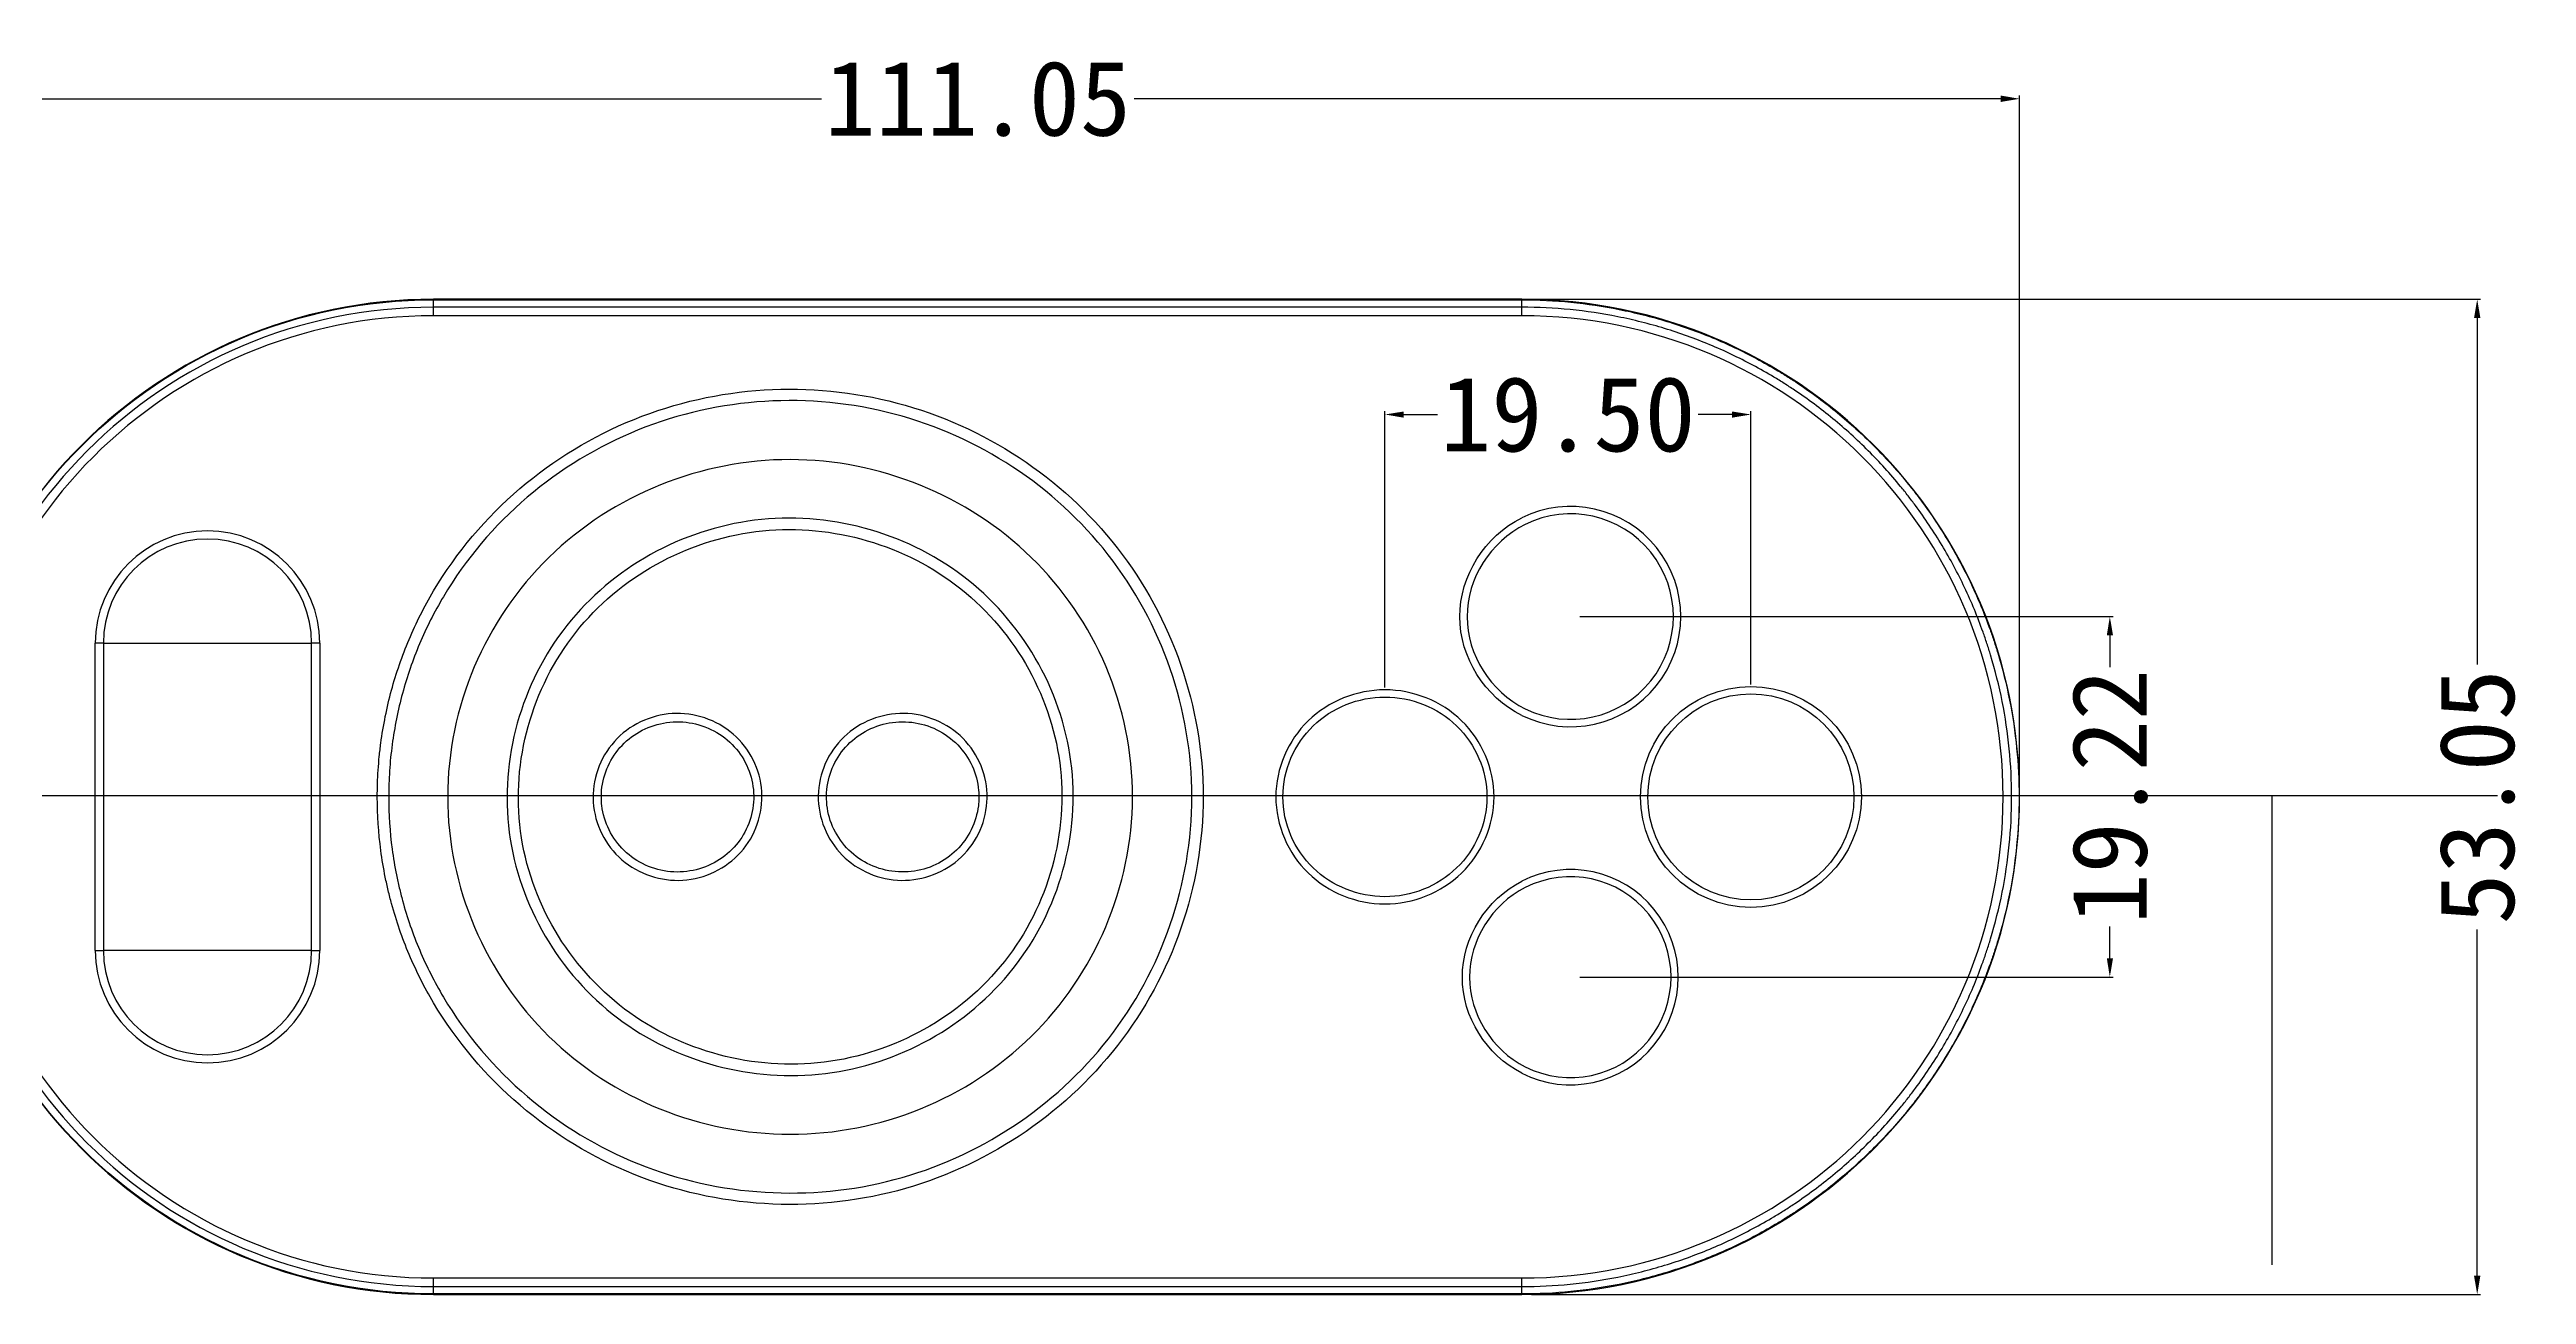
# Model space of a CAD drawing. Header units: inches. Extents: x 67 to 1213, y 469 to 1118.
# Drawn here: x 624.9 to 756.9, y 887.3 to 953.6 of the extents above; entities that cross this region are included whole.
import ezdxf
from ezdxf.lldxf.tags import DXFTag

# ---------------------------------------------------------------- set-up
doc = ezdxf.new("R2010")
doc.units = ezdxf.units.IN
doc.header["$MEASUREMENT"] = 0
doc.layers.add('256', color=7, linetype='Continuous', true_color=0xffffff)
doc.styles.get("Standard").update_dxf_attribs({"font": '', "height": 4})
doc.styles.get('Standard').set_extended_font_data('SimSun')
tags = doc.linetypes.add('PHANTOM', pattern=[2.5, 1.25, -0.25, 0.25, -0.25, 0.25, -0.25]).pattern_tags.tags
tags[14:15] = [DXFTag(74, 4), DXFTag(75, 0), DXFTag(340, '0'), DXFTag(46, 0.0), DXFTag(50, 0.0), DXFTag(44, 0.0), DXFTag(45, 0.0)]
tags[12:13] = [DXFTag(74, 4), DXFTag(75, 0), DXFTag(340, '0'), DXFTag(46, 0.0), DXFTag(50, 0.0), DXFTag(44, 0.0), DXFTag(45, 0.0)]
tags[10:11] = [DXFTag(74, 4), DXFTag(75, 0), DXFTag(340, '0'), DXFTag(46, 0.0), DXFTag(50, 0.0), DXFTag(44, 0.0), DXFTag(45, 0.0)]
tags[8:9] = [DXFTag(74, 4), DXFTag(75, 0), DXFTag(340, '0'), DXFTag(46, 0.0), DXFTag(50, 0.0), DXFTag(44, 0.0), DXFTag(45, 0.0)]
tags[6:7] = [DXFTag(74, 4), DXFTag(75, 0), DXFTag(340, '0'), DXFTag(46, 0.0), DXFTag(50, 0.0), DXFTag(44, 0.0), DXFTag(45, 0.0)]
tags[4:5] = [DXFTag(74, 4), DXFTag(75, 0), DXFTag(340, '0'), DXFTag(46, 0.0), DXFTag(50, 0.0), DXFTag(44, 0.0), DXFTag(45, 0.0)]
doc.dimstyles.get("Standard").update_dxf_attribs({"dimtxt": 0.18, "dimasz": 0.18, "dimexe": 0.18, "dimexo": 0.0625, "dimgap": 0.09, "dimtad": 0, "dimtih": 1, "dimtoh": 1, "dimdec": 4, "dimzin": 0, "dimdsep": 46, "dimtxsty": 'Standard', "dimcen": 0.09, "dimadec": 0, "dimazin": 0, "dimtfac": 1, "dimtdec": 4, "dimtofl": 0, "dimtmove": 0, "dimatfit": 3, "dimfxl": 0, "dimtolj": 1, "dimtzin": 0, "dimarcsym": 0})

# ---------------------------------------------------------------- blocks, each defined once
blk = doc.blocks.new('*D35')
at = {"color": 0, "lineweight": -2}
for p, q in [((696.1, 919.62), (696.1, 934.36)), ((697.1, 934.18), (698.9, 934.18)), ((714.6, 934.18), (712.79, 934.18)), ((715.6, 919.79), (715.6, 934.36))]:
    blk.add_line(p, q, dxfattribs=at)
at = {"color": 0}
for points in [[(697.1, 934.34), (697.1, 934.01), (696.1, 934.18)], [(714.6, 934.34), (714.6, 934.01), (715.6, 934.18)]]:
    blk.add_solid(points, dxfattribs=at)
at = {"layer": 'Defpoints', "color": 0}
for p in [(715.6, 934.18), (696.1, 919.12), (715.6, 919.29)]:
    blk.add_point(p, dxfattribs=at)
at = {"color": 0, "insert": (705.85, 934.18), "char_height": 4, "attachment_point": 5}
blk.add_mtext('\\A1;19.50', dxfattribs=at)
blk = doc.blocks.new('*D36')
at = {"color": 0, "lineweight": -2}
for p, q in [((706.49, 923.41), (734.91, 923.41)), ((734.73, 922.41), (734.73, 920.71)), ((734.73, 905.19), (734.73, 906.89)), ((706.49, 904.19), (734.91, 904.19))]:
    blk.add_line(p, q, dxfattribs=at)
at = {"color": 0}
for points in [[(734.57, 922.41), (734.9, 922.41), (734.73, 923.41)], [(734.57, 905.19), (734.9, 905.19), (734.73, 904.19)]]:
    blk.add_solid(points, dxfattribs=at)
at = {"layer": 'Defpoints', "color": 0}
for p in [(705.99, 923.41), (734.73, 923.41), (705.99, 904.19)]:
    blk.add_point(p, dxfattribs=at)
at = {"color": 0, "insert": (734.73, 913.8), "char_height": 4, "attachment_point": 5, "rotation": 90}
blk.add_mtext('\\A1;19.22', dxfattribs=at)
blk = doc.blocks.new('*D37')
at = {"color": 0, "lineweight": -2}
for p, q in [((703.9, 940.32), (754.49, 940.32)), ((754.31, 939.32), (754.31, 920.86)), ((754.31, 888.27), (754.31, 906.73)), ((703.9, 887.27), (754.49, 887.27))]:
    blk.add_line(p, q, dxfattribs=at)
at = {"color": 0}
for points in [[(754.14, 939.32), (754.48, 939.32), (754.31, 940.32)], [(754.14, 888.27), (754.48, 888.27), (754.31, 887.27)]]:
    blk.add_solid(points, dxfattribs=at)
at = {"layer": 'Defpoints', "color": 0}
for p in [(703.4, 940.32), (754.31, 940.32), (703.4, 887.27)]:
    blk.add_point(p, dxfattribs=at)
at = {"color": 0, "insert": (754.31, 913.8), "char_height": 4, "attachment_point": 5, "rotation": 90}
blk.add_mtext('\\A1;53.05', dxfattribs=at)
blk = doc.blocks.new('*D38')
at = {"color": 0, "lineweight": -2}
for p, q in [((618.87, 914.3), (618.87, 951.19)), ((619.87, 951.01), (666.06, 951.01)), ((728.92, 951.01), (682.73, 951.01)), ((729.92, 914.35), (729.92, 951.19))]:
    blk.add_line(p, q, dxfattribs=at)
at = {"color": 0}
for points in [[(619.87, 951.18), (619.87, 950.84), (618.87, 951.01)], [(728.92, 951.18), (728.92, 950.84), (729.92, 951.01)]]:
    blk.add_solid(points, dxfattribs=at)
at = {"layer": 'Defpoints', "color": 0}
for p in [(618.87, 951.01), (618.87, 913.8), (729.92, 913.85)]:
    blk.add_point(p, dxfattribs=at)
at = {"color": 0, "insert": (674.4, 951.01), "char_height": 4, "attachment_point": 5}
blk.add_mtext('\\A1;111.05', dxfattribs=at)

msp = doc.modelspace()

# ---------------------------------------------------------------- linework, layer by layer
at = {"layer": '256', "color": 252}
for p, q in [((645.39549, 940.31968), (645.39549, 940.29337)), ((703.39611, 940.31968), (645.39549, 940.31968)), ((645.39549, 940.29337), (703.39549, 940.29337)), ((645.39549, 939.89596), (645.39549, 940.29337)), ((703.39549, 939.89596), (703.39549, 940.29337)), ((703.39611, 940.29337), (703.39611, 940.31968)), ((703.39611, 939.89596), (703.39611, 940.29337)), ((703.39549, 939.89596), (645.39549, 939.89596)), ((645.39549, 939.44153), (645.39549, 939.89596)), ((703.39549, 939.44153), (645.39549, 939.44153)), ((703.39549, 939.44153), (703.39549, 939.89596)), ((645.39549, 887.69649), (645.39549, 888.15093)), ((645.39549, 888.15093), (703.39549, 888.15093)), ((645.39549, 887.29909), (645.39549, 887.69649)), ((645.39549, 887.69649), (703.39549, 887.69649)), ((645.39549, 887.29909), (645.39549, 887.27278)), ((703.39549, 887.29909), (645.39549, 887.29909)), ((645.39549, 887.27278), (703.39611, 887.27278)), ((703.39549, 887.69649), (703.39549, 888.15093)), ((703.39549, 887.29909), (703.39549, 887.69649)), ((703.39611, 887.29909), (703.39611, 887.69649)), ((703.39611, 887.27278), (703.39611, 887.29909))]:
    msp.add_line(p, q, dxfattribs=at)
at = {"layer": '256', "color": 43, "linetype": 'PHANTOM', "ltscale": 12.84119}
msp.add_line((755.38692, 913.85391), (594.87204, 913.85391), dxfattribs=at)
at = {"layer": '256', "color": 43}
msp.add_line((743.38692, 888.85391), (743.38692, 913.85391), dxfattribs=at)
at = {"layer": '256', "color": 252}
for centre, radius, start, end in [((645.39549, 913.79623), 26.52345, 90, 270), ((703.39611, 913.79623), 26.52345, 270, 90), ((645.39549, 913.79623), 26.09973, 90, 270), ((645.39549, 913.79623), 25.6453, 90, 270), ((703.39549, 913.79623), 25.6453, 270, 90)]:
    msp.add_arc(centre, radius, start, end, dxfattribs=at)
at = {"layer": '256', "color": 252, "extrusion": (0, 0, -1)}
msp.add_arc((-645.39549, 913.79623), 26.49714, 270, 90, dxfattribs=at)
at = {"layer": '256', "color": 252}
for centre, major_axis, ratio, start_param, end_param in [((705.99119, 923.40738), (5.66976, -1.53117), 0.999898886, 4.51843297, 8.575441243), ((705.99105, 923.40689), (-5.28882, 1.4283), 0.999898886, 1.376840317, 5.43384859), ((633.3451, 921.99044), (3.36462, 4.94801), 0.99978327, 5.309713346, 8.451205761), ((633.34585, 921.98993), (-3.12162, -4.59064), 0.99978327, 2.168120692, 5.309613108), ((627.41391, 921.96612), (2, 0), 0.011707312, 1.37896328, 1.596560746), ((632.89536, 922.29626), (26.75006, 0), 0.011697544, 4.520555933, 4.938654667), ((639.34514, 921.96853), (2, 0), 0.011709038, 1.579464546, 1.797062013), ((705.991, 904.18541), (-5.54109, -1.49642), 0.999898894, 0.837882059, 4.917798714), ((705.99088, 904.18588), (5.16879, 1.39588), 0.999898894, 3.979474713, 8.059391367), ((627.41391, 905.62633), (2, 0), 0.011707312, 4.686624561, 4.904222028), ((633.3451, 905.60202), (-3.36462, 4.94801), 0.99978327, 0.973572199, 4.115064615), ((632.89536, 905.2962), (26.75006, 0), 0.011697544, 1.344530641, 1.762629374), ((633.34585, 905.60253), (3.12162, -4.59064), 0.99978327, 4.115164853, 7.256657268), ((639.34514, 905.62393), (2, 0), 0.011709038, 4.486123294, 4.703720761)]:
    msp.add_ellipse(centre, major_axis=major_axis, ratio=ratio, start_param=start_param, end_param=end_param, dxfattribs=at)
for centre, major_axis in [((715.60031, 913.79623), (0, -5.88744)), ((715.59968, 913.79623), (0, 5.49187))]:
    msp.add_ellipse(centre, major_axis=major_axis, ratio=0.99984798, dxfattribs=at)
for points in [[(703.39549, 940.29337), (703.39569, 940.29337), (703.3959, 940.29337), (703.39611, 940.29337)], [(703.39611, 939.89596), (703.3959, 939.89596), (703.39569, 939.89596), (703.39549, 939.89596)], [(627.36239, 905.60292), (627.36211, 911.06513), (627.36211, 916.52733), (627.36239, 921.98953)], [(627.79523, 921.98909), (627.79497, 916.52718), (627.79497, 911.06527), (627.79523, 905.60337)], [(638.89646, 905.60113), (638.89672, 911.06453), (638.89672, 916.52793), (638.89646, 921.99133)], [(639.32781, 921.99194), (639.32808, 916.52813), (639.32808, 911.06432), (639.32781, 905.60051)], [(703.39549, 887.69649), (703.39569, 887.69649), (703.3959, 887.69649), (703.39611, 887.69649)], [(703.39611, 887.29909), (703.3959, 887.29909), (703.39569, 887.29909), (703.39549, 887.29909)]]:
    msp.add_open_spline(points, degree=3, dxfattribs=at)
for points, knots in [([(703.39611, 940.29337), (704.27087, 940.29337), (705.14083, 940.25015), (706.87133, 940.07887), (707.73187, 939.95079), (709.01551, 939.69432), (709.44289, 939.59786), (710.28781, 939.38514), (710.70615, 939.26874), (711.949, 938.88998), (713.57377, 938.30624), (715.13468, 937.56713), (716.28103, 936.95362), (716.65909, 936.73924), (717.21997, 936.40257), (717.40614, 936.28767), (717.77506, 936.05362), (717.9577, 935.93455), (718.86191, 935.32911), (719.55655, 934.81249), (720.88985, 933.71637), (721.52851, 933.13687), (722.7497, 931.9148), (723.33223, 931.27225), (724.02419, 930.42837), (724.16089, 930.25738), (724.42921, 929.91312), (724.56099, 929.73967), (724.94923, 929.21539), (725.19861, 928.86063), (725.91888, 927.78092), (726.36195, 927.04055), (727.17461, 925.51907), (727.54419, 924.73797), (728.04239, 923.53518), (728.19908, 923.12906), (728.41975, 922.51191), (728.49084, 922.30505), (728.62747, 921.89093), (728.6931, 921.68342), (729.00797, 920.64358), (729.21748, 919.8045), (729.5536, 918.11221), (729.68022, 917.25901), (729.85004, 915.5384), (729.89324, 914.67099), (729.89324, 912.92146), (729.85004, 912.05406), (729.68022, 910.33345), (729.5536, 909.48025), (729.21748, 907.78796), (729.00797, 906.94887), (728.6931, 905.90904), (728.62747, 905.70153), (728.49084, 905.28741), (728.41975, 905.08054), (728.19908, 904.4634), (728.04239, 904.05727), (727.54419, 902.85449), (727.17461, 902.07339), (726.36195, 900.55191), (725.91888, 899.81154), (725.19861, 898.73182), (724.94923, 898.37707), (724.56099, 897.85279), (724.42921, 897.67934), (724.16089, 897.33508), (724.02419, 897.16409), (723.33223, 896.32021), (722.7497, 895.67765), (721.52851, 894.45559), (720.88985, 893.87609), (719.55655, 892.77997), (718.86191, 892.26335), (717.9577, 891.6579), (717.77506, 891.53884), (717.40614, 891.30479), (717.21997, 891.18989), (716.65909, 890.85322), (716.28103, 890.63884), (715.13468, 890.02533), (713.57377, 889.28622), (711.949, 888.70247), (710.70615, 888.32371), (710.28781, 888.20732), (709.44289, 887.99459), (709.01551, 887.89814), (707.73187, 887.64167), (706.87133, 887.51359), (705.14083, 887.3423), (704.27087, 887.29909), (703.39611, 887.29909)], [0, 0, 0, 0, 0.03125, 0.03125, 0.0625, 0.0625, 0.078125, 0.078125, 0.09375, 0.09375, 0.125, 0.15625, 0.15625, 0.171875, 0.171875, 0.1796875, 0.1796875, 0.1875, 0.1875, 0.21875, 0.21875, 0.25, 0.25, 0.28125, 0.28125, 0.2890625, 0.2890625, 0.296875, 0.296875, 0.3125, 0.3125, 0.34375, 0.34375, 0.375, 0.375, 0.390625, 0.390625, 0.3984375, 0.3984375, 0.40625, 0.40625, 0.4375, 0.4375, 0.46875, 0.46875, 0.5, 0.5, 0.53125, 0.53125, 0.5625, 0.5625, 0.59375, 0.59375, 0.6015625, 0.6015625, 0.609375, 0.609375, 0.625, 0.625, 0.65625, 0.65625, 0.6875, 0.6875, 0.703125, 0.703125, 0.7109375, 0.7109375, 0.71875, 0.71875, 0.75, 0.75, 0.78125, 0.78125, 0.8125, 0.8125, 0.8203125, 0.8203125, 0.828125, 0.828125, 0.84375, 0.84375, 0.875, 0.90625, 0.90625, 0.921875, 0.921875, 0.9375, 0.9375, 0.96875, 0.96875, 1, 1, 1, 1]), ([(703.39611, 887.69649), (704.25775, 887.6965), (705.11467, 887.73906), (706.81921, 887.90778), (707.66684, 888.03394), (708.93123, 888.28656), (709.3522, 888.38157), (710.18445, 888.5911), (710.59651, 888.70575), (711.82072, 889.07883), (713.42112, 889.65382), (714.95862, 890.38185), (716.08778, 890.98616), (716.46016, 891.19732), (717.01263, 891.52894), (717.19601, 891.64212), (717.5594, 891.87266), (717.7393, 891.98994), (718.62994, 892.5863), (719.31416, 893.09517), (720.62747, 894.17486), (721.25655, 894.74567), (722.45943, 895.9494), (723.03322, 896.58232), (723.7148, 897.41354), (723.84945, 897.58197), (724.11375, 897.92106), (724.24355, 898.09191), (724.62596, 898.60833), (724.8716, 898.95776), (725.58107, 900.02128), (726.0175, 900.75055), (726.81796, 902.24921), (727.182, 903.0186), (727.67273, 904.20334), (727.82707, 904.60337), (728.04443, 905.21126), (728.11446, 905.41503), (728.24903, 905.82293), (728.31368, 906.02734), (728.62383, 907.05157), (728.83019, 907.87807), (729.16128, 909.54498), (729.286, 910.38538), (729.45326, 912.08019), (729.49582, 912.93458), (729.49582, 914.65787), (729.45326, 915.51227), (729.286, 917.20707), (729.16128, 918.04748), (728.83019, 919.71438), (728.62383, 920.54088), (728.31368, 921.56512), (728.24903, 921.76952), (728.11446, 922.17743), (728.04443, 922.38119), (727.82707, 922.98908), (727.67273, 923.38912), (727.182, 924.57386), (726.81796, 925.34325), (726.0175, 926.8419), (725.58107, 927.57117), (724.8716, 928.63469), (724.62596, 928.98413), (724.24355, 929.50055), (724.11375, 929.6714), (723.84945, 930.01049), (723.7148, 930.17892), (723.03322, 931.01014), (722.45943, 931.64306), (721.25655, 932.84679), (720.62747, 933.4176), (719.31416, 934.49728), (718.62994, 935.00616), (717.7393, 935.60252), (717.5594, 935.7198), (717.19601, 935.95034), (717.01263, 936.06351), (716.46016, 936.39514), (716.08778, 936.6063), (714.95862, 937.21061), (713.42112, 937.93864), (711.82072, 938.51362), (710.59651, 938.88671), (710.18445, 939.00136), (709.3522, 939.21089), (708.93123, 939.30589), (707.66684, 939.55852), (706.81921, 939.68468), (705.11467, 939.8534), (704.25775, 939.89596), (703.39611, 939.89596)], [0, 0, 0, 0, 0.03125, 0.03125, 0.0625, 0.0625, 0.078125, 0.078125, 0.09375, 0.09375, 0.125, 0.15625, 0.15625, 0.171875, 0.171875, 0.1796875, 0.1796875, 0.1875, 0.1875, 0.21875, 0.21875, 0.25, 0.25, 0.28125, 0.28125, 0.2890625, 0.2890625, 0.296875, 0.296875, 0.3125, 0.3125, 0.34375, 0.34375, 0.375, 0.375, 0.390625, 0.390625, 0.3984375, 0.3984375, 0.40625, 0.40625, 0.4375, 0.4375, 0.46875, 0.46875, 0.5, 0.5, 0.53125, 0.53125, 0.5625, 0.5625, 0.59375, 0.59375, 0.6015625, 0.6015625, 0.609375, 0.609375, 0.625, 0.625, 0.65625, 0.65625, 0.6875, 0.6875, 0.703125, 0.703125, 0.7109375, 0.7109375, 0.71875, 0.71875, 0.75, 0.75, 0.78125, 0.78125, 0.8125, 0.8125, 0.8203125, 0.8203125, 0.828125, 0.828125, 0.84375, 0.84375, 0.875, 0.90625, 0.90625, 0.921875, 0.921875, 0.9375, 0.9375, 0.96875, 0.96875, 1, 1, 1, 1]), ([(645.39549, 924.77361), (647.84816, 928.91251), (651.63568, 932.13089), (660.52016, 935.7104), (665.44843, 936.02085), (674.74644, 933.55933), (678.87787, 930.84491), (684.77007, 923.30546), (686.40584, 918.58661), (686.41283, 909.03725), (684.77323, 904.30016), (678.90618, 896.7747), (674.7139, 894.02753), (665.50726, 891.58417), (660.49175, 891.89547), (651.6799, 895.44179), (647.84817, 898.67992), (645.39549, 902.81885)], [0, 0, 0, 0, 0.125, 0.125, 0.25, 0.25, 0.375, 0.375, 0.5, 0.5, 0.625, 0.625, 0.75, 0.75, 0.875, 0.875, 1, 1, 1, 1]), ([(645.91426, 903.12854), (648.30016, 899.10442), (652.02737, 895.95724), (660.59658, 892.51043), (665.47305, 892.20735), (674.4266, 894.57985), (678.5046, 897.24821), (684.2142, 904.56278), (685.81048, 909.16748), (685.80388, 918.45462), (684.21088, 923.0428), (678.47725, 930.37037), (674.45783, 933.0073), (665.41611, 935.39722), (660.62416, 935.09506), (651.98439, 931.616), (648.30015, 928.48802), (645.91426, 924.46392)], [0, 0, 0, 0, 0.125, 0.125, 0.25, 0.25, 0.375, 0.375, 0.5, 0.5, 0.625, 0.625, 0.75, 0.75, 0.875, 0.875, 1, 1, 1, 1]), ([(646.14547, 913.79623), (646.14547, 918.58298), (648.12716, 923.22449), (654.96368, 929.90335), (659.67372, 931.7788), (669.13381, 931.77468), (673.87115, 929.86167), (678.9356, 924.91286), (680.3071, 922.9143), (682.1583, 918.55342), (682.64786, 916.14413), (682.64197, 909.05625), (680.63149, 904.34033), (675.56592, 899.38509), (673.54184, 898.06129), (669.14458, 896.27779), (666.79241, 895.81668), (662.01391, 895.81476), (659.66338, 896.27288), (655.25703, 898.05645), (653.2364, 899.3765), (648.16288, 904.33318), (646.14547, 909.00948), (646.14547, 913.79623)], [0, 0, 0, 0, 0.125, 0.125, 0.25, 0.25, 0.375, 0.375, 0.4375, 0.4375, 0.5, 0.5, 0.625, 0.625, 0.6875, 0.6875, 0.75, 0.75, 0.8125, 0.8125, 0.875, 0.875, 1, 1, 1, 1]), ([(676.28943, 904.65261), (673.83179, 901.55234), (670.17588, 899.53578), (662.38206, 898.57014), (658.31514, 899.65848), (652.09161, 904.36711), (649.93936, 908.00502), (648.92123, 915.79309), (650.05609, 919.85298), (654.9435, 926.02129), (658.61014, 928.054), (666.3992, 929.02308), (670.45973, 927.94801), (676.7238, 923.20562), (678.85752, 919.55663), (679.86607, 911.81924), (678.74708, 907.75288), (676.28943, 904.65261)], [0, 0, 0, 0, 0.125, 0.125, 0.25, 0.25, 0.375, 0.375, 0.5, 0.5, 0.625, 0.625, 0.75, 0.75, 0.875, 0.875, 1, 1, 1, 1]), ([(675.81663, 905.02742), (678.17602, 908.00249), (679.24985, 911.90534), (678.27741, 919.33029), (676.22572, 922.83001), (670.20866, 927.37541), (666.31159, 928.40356), (658.83704, 927.47134), (655.31788, 925.52136), (650.62651, 919.60229), (649.53752, 915.70512), (650.51956, 908.23206), (652.58942, 904.74281), (658.56721, 900.23044), (662.47049, 899.18948), (669.9502, 900.11885), (673.45725, 902.05235), (675.81663, 905.02742)], [0, 0, 0, 0, 0.125, 0.125, 0.25, 0.25, 0.375, 0.375, 0.5, 0.5, 0.625, 0.625, 0.75, 0.75, 0.875, 0.875, 1, 1, 1, 1]), ([(703.39549, 918.1381), (701.4199, 919.11407), (700.08942, 921.22444), (700.08721, 925.58217), (701.41975, 927.698), (703.39549, 928.67384)], [0, 0, 0, 0, 0.5, 0.5, 1, 1, 1, 1]), ([(703.56972, 928.3194), (701.724, 927.41037), (700.47488, 925.4373), (700.47695, 921.36865), (701.72416, 919.40067), (703.56972, 918.49154)], [0, 0, 0, 0, 0.5, 0.5, 1, 1, 1, 1]), ([(645.39549, 902.81885), (644.90112, 903.65071), (644.46873, 904.50782), (643.72254, 906.27039), (643.40876, 907.17585), (643.09168, 908.3383), (643.03197, 908.57264), (642.92053, 909.04296), (642.86891, 909.27842), (642.72618, 909.98566), (642.64717, 910.45832), (642.45757, 911.87971), (642.39419, 912.83184), (642.39368, 914.26686), (642.40932, 914.74633), (642.45702, 915.4673), (642.477, 915.70823), (642.52502, 916.1892), (642.55299, 916.42862), (642.71234, 917.62043), (642.90199, 918.55709), (643.40311, 920.39753), (643.71457, 921.3013), (644.27645, 922.6314), (644.48006, 923.0713), (644.91584, 923.93402), (645.14831, 924.35769), (645.39549, 924.77361)], [0, 0, 0, 0, 0.125, 0.125, 0.25, 0.25, 0.28125, 0.28125, 0.3125, 0.3125, 0.375, 0.375, 0.5, 0.5, 0.5625, 0.5625, 0.59375, 0.59375, 0.625, 0.625, 0.75, 0.75, 0.875, 0.875, 0.9375, 0.9375, 1, 1, 1, 1]), ([(645.91426, 924.46392), (645.67452, 924.05956), (645.44901, 923.64771), (645.02623, 922.80915), (644.82868, 922.38161), (644.28345, 921.08894), (643.98114, 920.21065), (643.49469, 918.42222), (643.31056, 917.51206), (643.15584, 916.35402), (643.12868, 916.12139), (643.08206, 915.65406), (643.06266, 915.41996), (643.01634, 914.71944), (643.00115, 914.25355), (643.00165, 912.85922), (643.06319, 911.93408), (643.24727, 910.55296), (643.32398, 910.0937), (643.46254, 909.40649), (643.51265, 909.1777), (643.62083, 908.7207), (643.67879, 908.49299), (643.98657, 907.36341), (644.29113, 906.48348), (645.01523, 904.77042), (645.43476, 903.93728), (645.91426, 903.12854)], [0, 0, 0, 0, 0.0625, 0.0625, 0.125, 0.125, 0.25, 0.25, 0.375, 0.375, 0.40625, 0.40625, 0.4375, 0.4375, 0.5, 0.5, 0.625, 0.625, 0.6875, 0.6875, 0.71875, 0.71875, 0.75, 0.75, 0.875, 0.875, 1, 1, 1, 1]), ([(690.28247, 913.79623), (690.28247, 915.31887), (690.92813, 916.80432), (693.08306, 918.89892), (694.59093, 919.50298), (697.59906, 919.50351), (699.09635, 918.91098), (701.27565, 916.79316), (701.90961, 915.31101), (701.90957, 912.2813), (701.27249, 910.79548), (699.09655, 908.68243), (697.59314, 908.08813), (694.5904, 908.09029), (693.08135, 908.69467), (690.92778, 910.78901), (690.28247, 912.27359), (690.28247, 913.79623)], [0, 0, 0, 0, 0.125, 0.125, 0.25, 0.25, 0.375, 0.375, 0.5, 0.5, 0.625, 0.625, 0.75, 0.75, 0.875, 0.875, 1, 1, 1, 1]), ([(690.65753, 913.79623), (690.65753, 912.37365), (691.26333, 910.9876), (693.27931, 909.0355), (694.68961, 908.47362), (697.49483, 908.4717), (698.89984, 909.0243), (700.93651, 910.99383), (701.53459, 912.38132), (701.53445, 915.21166), (700.93906, 916.59569), (698.89908, 918.56935), (697.49969, 919.12016), (694.68949, 919.11943), (693.28035, 918.55771), (691.26333, 916.60512), (690.65753, 915.2188), (690.65753, 913.79623)], [0, 0, 0, 0, 0.125, 0.125, 0.25, 0.25, 0.375, 0.375, 0.5, 0.5, 0.625, 0.625, 0.75, 0.75, 0.875, 0.875, 1, 1, 1, 1]), ([(662.89529, 913.86033), (662.91252, 912.67775), (662.43416, 911.51562), (660.79262, 909.85548), (659.62914, 909.36392), (657.29325, 909.33033), (656.12441, 909.77964), (654.41603, 911.41047), (653.91335, 912.55591), (653.87909, 914.90841), (654.35023, 916.07047), (656.0091, 917.74648), (657.16831, 918.22976), (659.50119, 918.26103), (660.67859, 917.80247), (662.36646, 916.18997), (662.87805, 915.04291), (662.89529, 913.86033)], [0, 0, 0, 0, 0.125, 0.125, 0.25, 0.25, 0.375, 0.375, 0.5, 0.5, 0.625, 0.625, 0.75, 0.75, 0.875, 0.875, 1, 1, 1, 1]), ([(662.45631, 913.85391), (662.44982, 914.29801), (662.3661, 914.74712), (662.21249, 915.16386), (662.05584, 915.58887), (661.82207, 915.99221), (661.53187, 916.34001), (661.23813, 916.69206), (660.87828, 916.99727), (660.48356, 917.23055), (660.08682, 917.46501), (659.64371, 917.6335), (659.19157, 917.72259), (658.74128, 917.81131), (658.26957, 917.82381), (657.8152, 917.7591), (657.36596, 917.69512), (656.92147, 917.55395), (656.51792, 917.34644), (656.11984, 917.14175), (655.75094, 916.86699), (655.44152, 916.54354), (655.13399, 916.22206), (654.87699, 915.84374), (654.69231, 915.439), (654.50758, 915.03414), (654.39022, 914.59169), (654.35052, 914.14845), (654.32617, 913.8766), (654.33019, 913.60074), (654.36243, 913.32971), (654.41543, 912.88427), (654.5473, 912.4419), (654.74632, 912.03988), (654.94814, 911.63221), (655.22472, 911.25444), (655.55167, 910.93815), (655.88204, 910.61856), (656.27318, 910.35259), (656.69142, 910.16192), (657.11061, 909.97082), (657.56876, 909.8499), (658.02762, 909.80872), (658.48338, 909.76781), (658.95238, 909.8044), (659.39625, 909.91565), (659.83453, 910.0255), (660.26016, 910.21112), (660.63846, 910.4582), (661.01182, 910.70206), (661.34904, 911.01235), (661.62225, 911.3648), (661.89327, 911.71442), (662.10852, 912.11497), (662.24973, 912.5342), (662.39187, 912.95616), (662.46281, 913.4087), (662.45631, 913.85391)], [0, 0, 0, 0, 0.052842866, 0.052842866, 0.052842866, 0.106756371, 0.106756371, 0.106756371, 0.161334054, 0.161334054, 0.161334054, 0.216184195, 0.216184195, 0.216184195, 0.270797348, 0.270797348, 0.270797348, 0.324781926, 0.324781926, 0.324781926, 0.37802488, 0.37802488, 0.37802488, 0.430947372, 0.430947372, 0.430947372, 0.483895721, 0.483895721, 0.483895721, 0.516078459, 0.516078459, 0.516078459, 0.56946328, 0.56946328, 0.56946328, 0.62361042, 0.62361042, 0.62361042, 0.678326013, 0.678326013, 0.678326013, 0.733156594, 0.733156594, 0.733156594, 0.787605612, 0.787605612, 0.787605612, 0.84135703, 0.84135703, 0.84135703, 0.894399388, 0.894399388, 0.894399388, 0.947018513, 0.947018513, 0.947018513, 1, 1, 1, 1]), ([(665.8962, 913.8593), (665.91316, 915.04188), (666.42479, 916.18967), (668.11292, 917.80253), (669.28969, 918.26123), (671.62529, 918.22954), (672.78148, 917.74746), (674.44238, 916.06929), (674.91217, 914.90944), (674.87844, 912.55686), (674.37417, 911.40916), (672.66815, 909.7807), (671.49613, 909.33019), (669.16317, 909.36408), (667.99898, 909.85551), (666.35772, 911.51512), (665.87925, 912.67672), (665.8962, 913.8593)], [0, 0, 0, 0, 0.125, 0.125, 0.25, 0.25, 0.375, 0.375, 0.5, 0.5, 0.625, 0.625, 0.75, 0.75, 0.875, 0.875, 1, 1, 1, 1]), ([(666.33518, 913.85298), (666.32882, 913.41062), (666.3989, 912.96109), (666.5393, 912.54155), (666.68288, 912.11254), (666.90406, 911.70283), (667.18325, 911.34685), (667.46597, 910.98638), (667.81616, 910.67072), (668.20335, 910.42587), (668.59281, 910.17959), (669.03066, 909.99792), (669.47991, 909.89538), (669.92767, 909.79319), (670.39916, 909.7667), (670.85556, 909.81798), (671.30704, 909.86871), (671.75602, 909.99689), (672.16599, 910.19268), (672.57038, 910.38579), (672.94762, 910.64989), (673.26679, 910.96447), (673.5839, 911.27702), (673.85216, 911.64789), (674.04887, 912.04734), (674.24564, 912.4469), (674.37612, 912.88607), (674.4289, 913.32832), (674.46116, 913.59857), (674.46534, 913.87362), (674.44132, 914.14473), (674.40177, 914.59103), (674.28347, 915.03664), (674.09691, 915.444), (673.90773, 915.8571), (673.64302, 916.2426), (673.32615, 916.56824), (673.0058, 916.89747), (672.62308, 917.17492), (672.21101, 917.37794), (671.79767, 917.58159), (671.34323, 917.71615), (670.88572, 917.77097), (670.43096, 917.82547), (669.96065, 917.80274), (669.51329, 917.70455), (669.07141, 917.60756), (668.63998, 917.43431), (668.25411, 917.19817), (667.87335, 916.96515), (667.5268, 916.66459), (667.24304, 916.31999), (666.96173, 915.97837), (666.73464, 915.58423), (666.58099, 915.16921), (666.42603, 914.75065), (666.3416, 914.29926), (666.33518, 913.85298)], [0, 0, 0, 0, 0.052630095, 0.052630095, 0.052630095, 0.106475331, 0.106475331, 0.106475331, 0.161006442, 0.161006442, 0.161006442, 0.215852846, 0.215852846, 0.215852846, 0.270505755, 0.270505755, 0.270505755, 0.32455493, 0.32455493, 0.32455493, 0.377859185, 0.377859185, 0.377859185, 0.430825214, 0.430825214, 0.430825214, 0.483818613, 0.483818613, 0.483818613, 0.51590915, 0.51590915, 0.51590915, 0.569229045, 0.569229045, 0.569229045, 0.623311652, 0.623311652, 0.623311652, 0.677992759, 0.677992759, 0.677992759, 0.732834276, 0.732834276, 0.732834276, 0.787333625, 0.787333625, 0.787333625, 0.841151917, 0.841151917, 0.841151917, 0.894249213, 0.894249213, 0.894249213, 0.946888423, 0.946888423, 0.946888423, 1, 1, 1, 1]), ([(703.39549, 899.06789), (701.49578, 900.03345), (700.2244, 902.07471), (700.22235, 906.29292), (701.49564, 908.33993), (703.39549, 909.30576)], [0, 0, 0, 0, 0.5, 0.5, 1, 1, 1, 1]), ([(703.56972, 908.9623), (701.79487, 908.06259), (700.6013, 906.15367), (700.60322, 902.21533), (701.79502, 900.31175), (703.56972, 899.4123)], [0, 0, 0, 0, 0.5, 0.5, 1, 1, 1, 1])]:
    msp.add_open_spline(points, degree=3, knots=knots, dxfattribs=at)

# ---------------------------------------------------------------- dimensions: what is measured, and where the dimension line sits
for base, p1, p2, picture, middle in [((618.87204, 951.00962), (729.91949, 913.85391), (618.87204, 913.79623), '*D38', (674.39576, 951.00962)), ((715.59968, 934.17664), (696.09605, 919.1198), (715.59968, 919.2881), '*D35', (705.84787, 934.17664))]:
    dim = msp.add_linear_dim(base=base, p1=p1, p2=p2, dimstyle='Standard', override={"dimasz": 1, "dimexo": 0.5, "dimgap": 0.3, "dimtih": 0, "dimtoh": 0, "dimdec": 2, "dimtdec": 2})
    dim.commit()
    dim.dimension.update_dxf_attribs({"geometry": picture, "text_midpoint": middle})
for base, p1, p2, picture, middle in [((754.30991, 940.31968), (703.39611, 887.27278), (703.39611, 940.31968), '*D37', (754.30991, 913.79623)), ((734.73171, 923.40738), (705.99088, 904.18588), (705.99119, 923.40738), '*D36', (734.73171, 913.79663))]:
    dim = msp.add_linear_dim(base=base, p1=p1, p2=p2, angle=90, dimstyle='Standard', override={"dimasz": 1, "dimexo": 0.5, "dimgap": 0.3, "dimtih": 0, "dimtoh": 0, "dimdec": 2, "dimtdec": 2})
    dim.commit()
    dim.dimension.update_dxf_attribs({"geometry": picture, "text_midpoint": middle})

doc.saveas('drawing.dxf')
